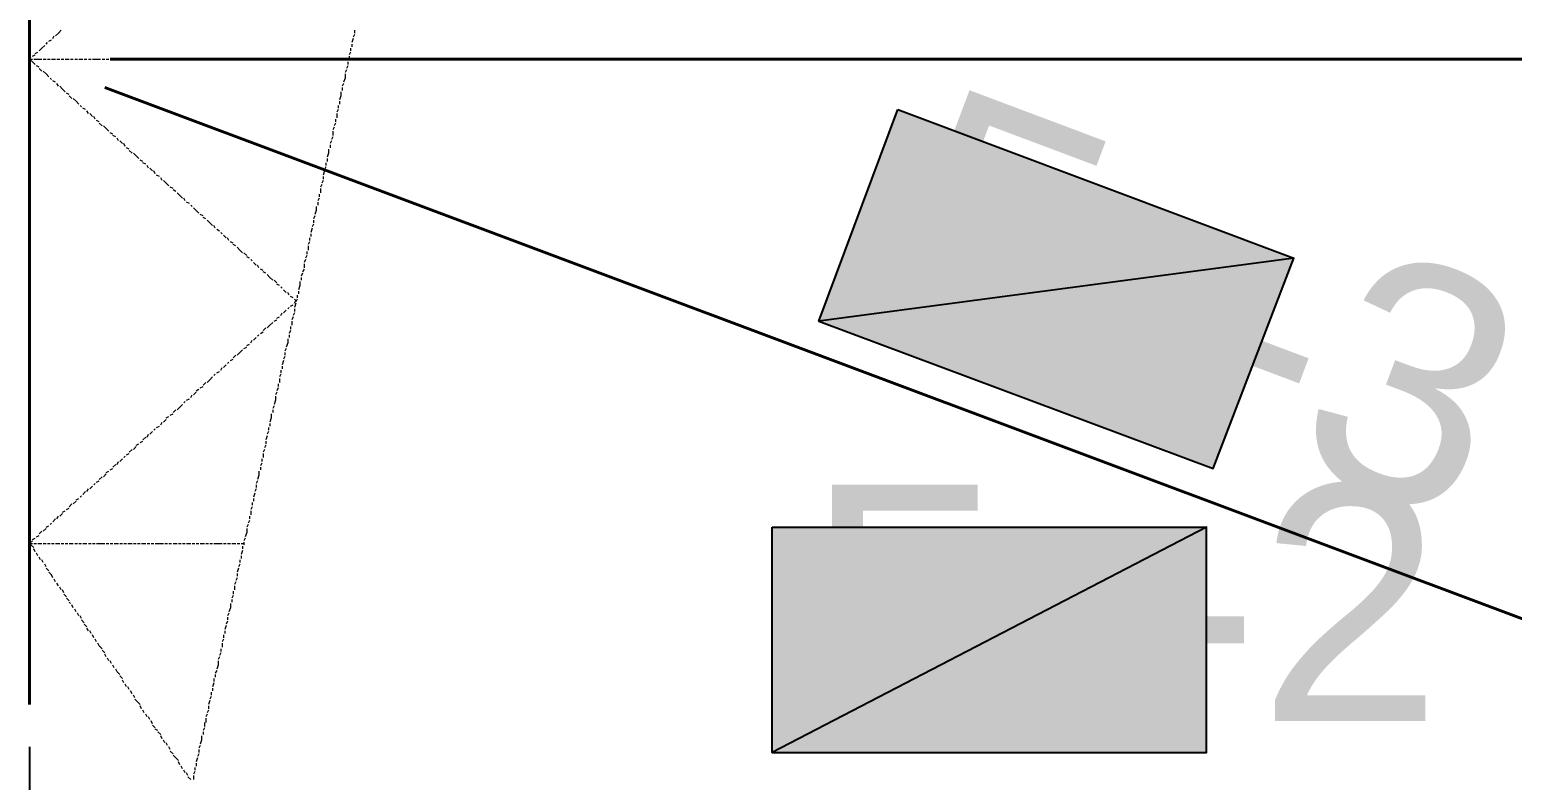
# Model space of a CAD drawing. Extents: x 8 to 21351, y 0 to 420.
# Drawn here: x 15632.59 to 15655.57, y 309.04 to 320.69 of the extents above; entities that cross this region are included whole.
import ezdxf

# ---------------------------------------------------------------- set-up
doc = ezdxf.new("R2010")
doc.units = 0
doc.styles.add('TEYPDFCAD_TEXT', font='arial.ttf')

msp = doc.modelspace()

# ---------------------------------------------------------------- hatches: boundary and pattern name
at = {"true_color": 0xffffff}
h = msp.add_hatch(color=0, dxfattribs=at)
h.paths.add_polyline_path([(15646.048, 319.447), (15652.186, 317.14), (15644.82, 316.166)])
h.paths.add_polyline_path([(15652.186, 317.14), (15644.82, 316.166), (15650.938, 313.88)])
h = msp.add_hatch(color=0, dxfattribs=at)
h.paths.add_polyline_path([(15644.101, 312.97), (15650.832, 312.97), (15644.101, 309.478)])
h.paths.add_polyline_path([(15650.832, 312.97), (15644.101, 309.478), (15650.832, 309.478)])

# ---------------------------------------------------------------- linework, layer by layer
at = {"color": 7, "lineweight": 40}
for p, q in [((15632.586, 397.743), (15632.586, 310.219)), ((15661.33, 320.23), (15633.835, 320.23)), ((15633.75, 319.786), (15661.415, 309.414))]:
    msp.add_line(p, q, dxfattribs=at)
at = {"color": 7, "lineweight": 25}
for p, q in [((15632.586, 333.565), (15632.586, 313.563)), ((15632.586, 312.081), (15632.586, 311.065)), ((15632.586, 309.562), (15632.586, 296.164))]:
    msp.add_line(p, q, dxfattribs=at)
at = {"color": 7, "lineweight": 5}
for p, q in [((15632.586, 320.675), (15632.586, 320.611)), ((15632.586, 320.59), (15632.586, 320.548)), ((15632.586, 320.527), (15632.586, 320.485)), ((15632.586, 320.463), (15632.586, 320.421)), ((15632.84, 320.463), (15632.861, 320.485)), ((15632.882, 320.506), (15632.925, 320.527)), ((15632.946, 320.548), (15632.967, 320.59)), ((15632.988, 320.59), (15633.031, 320.633)), ((15633.031, 320.633), (15633.073, 320.675)), ((15637.603, 320.548), (15637.581, 320.485)), ((15637.581, 320.463), (15637.581, 320.421)), ((15637.624, 320.611), (15637.603, 320.569)), ((15637.624, 320.675), (15637.624, 320.633)), ((15632.586, 320.4), (15632.586, 320.336)), ((15632.586, 320.315), (15632.586, 320.273)), ((15632.586, 320.23), (15632.607, 320.252)), ((15632.586, 320.252), (15632.586, 320.209)), ((15632.586, 320.23), (15632.628, 320.23)), ((15632.628, 320.188), (15632.586, 320.23)), ((15632.628, 320.273), (15632.671, 320.294)), ((15632.65, 320.23), (15632.713, 320.23)), ((15632.671, 320.315), (15632.713, 320.336)), ((15632.713, 320.23), (15632.777, 320.23)), ((15632.734, 320.358), (15632.777, 320.4)), ((15632.777, 320.4), (15632.819, 320.442)), ((15632.798, 320.23), (15632.84, 320.23)), ((15632.861, 320.23), (15632.904, 320.23)), ((15632.925, 320.23), (15632.988, 320.23)), ((15633.009, 320.23), (15633.052, 320.23)), ((15633.073, 320.23), (15633.115, 320.23)), ((15633.136, 320.23), (15633.2, 320.23)), ((15633.221, 320.23), (15633.263, 320.23)), ((15633.285, 320.23), (15633.327, 320.23)), ((15633.348, 320.23), (15633.412, 320.23)), ((15633.433, 320.23), (15633.475, 320.23)), ((15633.496, 320.23), (15633.539, 320.23)), ((15633.56, 320.23), (15633.623, 320.23)), ((15633.623, 320.23), (15633.687, 320.23)), ((15633.708, 320.23), (15633.75, 320.23)), ((15633.771, 320.23), (15633.814, 320.23)), ((15633.835, 320.23), (15633.898, 320.23)), ((15633.92, 320.23), (15633.962, 320.23)), ((15633.983, 320.23), (15634.025, 320.23)), ((15634.047, 320.23), (15634.11, 320.23)), ((15634.131, 320.23), (15634.174, 320.23)), ((15634.195, 320.23), (15634.237, 320.23)), ((15634.258, 320.23), (15634.322, 320.23)), ((15634.343, 320.23), (15634.385, 320.23)), ((15634.406, 320.23), (15634.449, 320.23)), ((15634.47, 320.23), (15634.533, 320.23)), ((15634.533, 320.23), (15634.597, 320.23)), ((15634.618, 320.23), (15634.66, 320.23)), ((15634.682, 320.23), (15634.724, 320.23)), ((15634.745, 320.23), (15634.809, 320.23)), ((15634.83, 320.23), (15634.872, 320.23)), ((15634.893, 320.23), (15634.936, 320.23)), ((15634.957, 320.23), (15635.02, 320.23)), ((15635.041, 320.23), (15635.084, 320.23)), ((15635.105, 320.23), (15635.147, 320.23)), ((15635.168, 320.23), (15635.232, 320.23)), ((15635.253, 320.23), (15635.295, 320.23)), ((15635.317, 320.23), (15635.359, 320.23)), ((15635.38, 320.23), (15635.444, 320.23)), ((15635.444, 320.23), (15635.507, 320.23)), ((15635.528, 320.23), (15635.571, 320.23)), ((15635.592, 320.23), (15635.634, 320.23)), ((15635.655, 320.23), (15635.719, 320.23)), ((15635.74, 320.23), (15635.782, 320.23)), ((15635.803, 320.23), (15635.846, 320.23)), ((15635.867, 320.23), (15635.93, 320.23)), ((15635.952, 320.23), (15635.994, 320.23)), ((15636.015, 320.23), (15636.057, 320.23)), ((15636.079, 320.23), (15636.142, 320.23)), ((15636.163, 320.23), (15636.206, 320.23)), ((15636.227, 320.23), (15636.269, 320.23)), ((15636.29, 320.23), (15636.354, 320.23)), ((15636.354, 320.23), (15636.417, 320.23)), ((15636.438, 320.23), (15636.481, 320.23)), ((15636.502, 320.23), (15636.544, 320.23)), ((15636.565, 320.23), (15636.629, 320.23)), ((15636.65, 320.23), (15636.692, 320.23)), ((15636.714, 320.23), (15636.756, 320.23)), ((15636.777, 320.23), (15636.841, 320.23)), ((15636.862, 320.23), (15636.904, 320.23)), ((15636.925, 320.23), (15636.968, 320.23)), ((15636.989, 320.23), (15637.052, 320.23)), ((15637.073, 320.23), (15637.116, 320.23)), ((15637.137, 320.23), (15637.179, 320.23)), ((15637.2, 320.23), (15637.264, 320.23)), ((15637.264, 320.23), (15637.327, 320.23)), ((15637.349, 320.23), (15637.391, 320.23)), ((15637.412, 320.23), (15637.454, 320.23)), ((15637.476, 320.23), (15637.539, 320.23)), ((15637.56, 320.336), (15637.539, 320.294)), ((15637.539, 320.273), (15637.539, 320.209)), ((15637.56, 320.4), (15637.56, 320.358)), ((15632.586, 320.188), (15632.586, 320.125)), ((15632.586, 320.103), (15632.586, 320.061)), ((15632.586, 320.04), (15632.586, 319.998)), ((15632.671, 320.146), (15632.628, 320.188)), ((15632.734, 320.103), (15632.692, 320.125)), ((15632.777, 320.04), (15632.734, 320.082)), ((15632.84, 319.998), (15632.798, 320.04)), ((15637.497, 320.061), (15637.476, 320.019)), ((15637.518, 320.125), (15637.497, 320.082)), ((15637.518, 320.188), (15637.518, 320.146)), ((15632.586, 319.976), (15632.586, 319.913)), ((15632.586, 319.892), (15632.586, 319.849)), ((15632.586, 319.828), (15632.586, 319.786)), ((15632.882, 319.955), (15632.84, 319.998)), ((15632.925, 319.913), (15632.904, 319.934)), ((15632.988, 319.871), (15632.946, 319.892)), ((15633.031, 319.807), (15633.009, 319.849)), ((15633.094, 319.765), (15633.052, 319.807)), ((15637.454, 319.849), (15637.433, 319.807)), ((15637.433, 319.786), (15637.433, 319.744)), ((15637.476, 319.934), (15637.454, 319.871)), ((15637.476, 319.998), (15637.476, 319.934)), ((15632.586, 319.765), (15632.586, 319.701)), ((15632.586, 319.68), (15632.586, 319.638)), ((15632.586, 319.617), (15632.586, 319.574)), ((15632.586, 319.553), (15632.586, 319.511)), ((15633.136, 319.723), (15633.094, 319.765)), ((15633.2, 319.68), (15633.158, 319.701)), ((15633.242, 319.617), (15633.2, 319.659)), ((15633.306, 319.574), (15633.263, 319.617)), ((15633.348, 319.532), (15633.306, 319.574)), ((15637.412, 319.659), (15637.391, 319.596)), ((15637.391, 319.574), (15637.391, 319.532)), ((15637.412, 319.723), (15637.412, 319.659)), ((15632.586, 319.49), (15632.586, 319.426)), ((15632.586, 319.405), (15632.586, 319.363)), ((15632.586, 319.341), (15632.586, 319.299)), ((15633.39, 319.49), (15633.369, 319.511)), ((15633.454, 319.447), (15633.412, 319.468)), ((15633.496, 319.384), (15633.475, 319.426)), ((15633.56, 319.341), (15633.517, 319.384)), ((15633.602, 319.299), (15633.581, 319.341)), ((15637.37, 319.447), (15637.349, 319.405)), ((15637.349, 319.384), (15637.349, 319.32)), ((15637.37, 319.511), (15637.37, 319.468)), ((15632.586, 319.278), (15632.586, 319.214)), ((15632.586, 319.193), (15632.586, 319.151)), ((15632.586, 319.13), (15632.586, 319.087)), ((15633.666, 319.257), (15633.623, 319.278)), ((15633.708, 319.193), (15633.666, 319.236)), ((15633.771, 319.151), (15633.729, 319.193)), ((15633.814, 319.109), (15633.771, 319.151)), ((15633.877, 319.066), (15633.835, 319.087)), ((15637.306, 319.172), (15637.285, 319.13)), ((15637.285, 319.109), (15637.285, 319.045)), ((15637.327, 319.236), (15637.306, 319.193)), ((15637.327, 319.299), (15637.327, 319.257)), ((15632.586, 319.066), (15632.586, 319.003)), ((15632.586, 318.982), (15632.586, 318.939)), ((15632.586, 318.918), (15632.586, 318.876)), ((15632.586, 318.855), (15632.586, 318.791)), ((15633.92, 319.024), (15633.877, 319.045)), ((15633.962, 318.961), (15633.941, 319.003)), ((15634.025, 318.918), (15633.983, 318.961)), ((15634.068, 318.876), (15634.047, 318.918)), ((15634.131, 318.834), (15634.089, 318.855)), ((15637.264, 318.961), (15637.243, 318.918)), ((15637.243, 318.897), (15637.243, 318.855)), ((15637.285, 319.024), (15637.264, 318.982)), ((15632.586, 318.77), (15632.586, 318.728)), ((15632.586, 318.706), (15632.586, 318.664)), ((15632.586, 318.643), (15632.586, 318.601)), ((15634.174, 318.77), (15634.131, 318.812)), ((15634.237, 318.728), (15634.195, 318.77)), ((15634.279, 318.685), (15634.237, 318.728)), ((15634.343, 318.643), (15634.301, 318.664)), ((15634.385, 318.601), (15634.343, 318.622)), ((15637.179, 318.622), (15637.179, 318.579)), ((15637.222, 318.77), (15637.2, 318.706)), ((15637.2, 318.685), (15637.2, 318.643)), ((15637.222, 318.834), (15637.222, 318.77)), ((15632.586, 318.579), (15632.586, 318.516)), ((15632.586, 318.495), (15632.586, 318.452)), ((15632.586, 318.431), (15632.586, 318.389)), ((15634.428, 318.537), (15634.406, 318.579)), ((15634.491, 318.495), (15634.449, 318.537)), ((15634.533, 318.452), (15634.512, 318.495)), ((15634.597, 318.41), (15634.555, 318.431)), ((15637.158, 318.495), (15637.137, 318.431)), ((15637.137, 318.41), (15637.137, 318.368)), ((15637.179, 318.558), (15637.158, 318.516)), ((15632.586, 318.368), (15632.586, 318.304)), ((15632.586, 318.283), (15632.586, 318.241)), ((15632.586, 318.22), (15632.586, 318.177)), ((15634.639, 318.347), (15634.618, 318.389)), ((15634.703, 318.304), (15634.66, 318.347)), ((15634.745, 318.262), (15634.703, 318.304)), ((15634.809, 318.22), (15634.766, 318.241)), ((15634.851, 318.177), (15634.809, 318.199)), ((15637.116, 318.283), (15637.095, 318.241)), ((15637.095, 318.22), (15637.095, 318.156)), ((15637.137, 318.347), (15637.116, 318.304)), ((15632.586, 318.156), (15632.586, 318.093)), ((15632.586, 318.072), (15632.586, 318.029)), ((15632.586, 318.008), (15632.586, 317.966)), ((15632.586, 317.944), (15632.586, 317.881)), ((15634.914, 318.114), (15634.872, 318.156)), ((15634.957, 318.072), (15634.914, 318.114)), ((15634.999, 318.029), (15634.978, 318.072)), ((15635.063, 317.987), (15635.02, 318.008)), ((15635.105, 317.944), (15635.084, 317.966)), ((15637.031, 317.944), (15637.031, 317.881)), ((15637.073, 318.072), (15637.052, 318.029)), ((15637.052, 318.008), (15637.052, 317.966)), ((15637.073, 318.135), (15637.073, 318.093)), ((15632.586, 317.86), (15632.586, 317.817)), ((15632.586, 317.796), (15632.586, 317.754)), ((15632.586, 317.733), (15632.586, 317.69)), ((15635.168, 317.881), (15635.126, 317.923)), ((15635.211, 317.839), (15635.168, 317.881)), ((15635.274, 317.796), (15635.232, 317.817)), ((15635.317, 317.754), (15635.274, 317.775)), ((15635.38, 317.69), (15635.338, 317.733)), ((15637.01, 317.796), (15636.989, 317.754)), ((15636.989, 317.733), (15636.989, 317.69)), ((15637.031, 317.881), (15637.01, 317.817)), ((15632.586, 317.669), (15632.586, 317.606)), ((15632.586, 317.585), (15632.586, 317.542)), ((15632.586, 317.521), (15632.586, 317.479)), ((15635.422, 317.648), (15635.38, 317.69)), ((15635.465, 317.606), (15635.444, 317.648)), ((15635.528, 317.563), (15635.486, 317.585)), ((15635.571, 317.521), (15635.549, 317.542)), ((15635.634, 317.458), (15635.592, 317.5)), ((15636.968, 317.606), (15636.946, 317.542)), ((15636.946, 317.521), (15636.946, 317.479)), ((15636.989, 317.669), (15636.968, 317.627)), ((15632.586, 317.458), (15632.586, 317.394)), ((15632.586, 317.373), (15632.586, 317.331)), ((15632.586, 317.31), (15632.586, 317.267)), ((15632.586, 317.246), (15632.586, 317.183)), ((15635.676, 317.415), (15635.655, 317.458)), ((15635.74, 317.373), (15635.698, 317.394)), ((15635.782, 317.331), (15635.74, 317.352)), ((15635.846, 317.267), (15635.803, 317.31)), ((15635.888, 317.225), (15635.846, 317.267)), ((15636.883, 317.246), (15636.883, 317.204)), ((15636.925, 317.394), (15636.904, 317.352)), ((15636.904, 317.331), (15636.904, 317.267)), ((15636.925, 317.458), (15636.925, 317.415)), ((15632.586, 317.161), (15632.586, 317.119)), ((15632.586, 317.098), (15632.586, 317.055)), ((15632.586, 317.034), (15632.586, 316.971)), ((15635.952, 317.183), (15635.909, 317.225)), ((15635.994, 317.14), (15635.952, 317.161)), ((15636.036, 317.098), (15636.015, 317.119)), ((15636.1, 317.034), (15636.057, 317.077)), ((15636.142, 316.992), (15636.121, 317.034)), ((15636.862, 317.119), (15636.841, 317.077)), ((15636.841, 317.055), (15636.841, 316.992)), ((15636.883, 317.183), (15636.862, 317.14)), ((15632.586, 316.95), (15632.586, 316.907)), ((15632.586, 316.886), (15632.586, 316.844)), ((15632.586, 316.823), (15632.586, 316.78)), ((15636.206, 316.95), (15636.163, 316.971)), ((15636.248, 316.907), (15636.206, 316.928)), ((15636.311, 316.844), (15636.269, 316.886)), ((15636.354, 316.801), (15636.311, 316.844)), ((15636.417, 316.759), (15636.375, 316.801)), ((15636.819, 316.907), (15636.798, 316.865)), ((15636.798, 316.844), (15636.798, 316.801)), ((15636.841, 316.971), (15636.819, 316.928)), ((15632.586, 316.759), (15632.586, 316.696)), ((15632.586, 316.675), (15632.586, 316.632)), ((15632.586, 316.611), (15632.586, 316.569)), ((15636.46, 316.717), (15636.417, 316.738)), ((15636.502, 316.675), (15636.481, 316.696)), ((15636.565, 316.611), (15636.523, 316.653)), ((15636.608, 316.569), (15636.587, 316.611)), ((15636.735, 316.569), (15636.735, 316.526)), ((15636.777, 316.717), (15636.756, 316.653)), ((15636.756, 316.632), (15636.756, 316.59)), ((15636.777, 316.78), (15636.777, 316.717)), ((15632.586, 316.548), (15632.586, 316.484)), ((15632.586, 316.463), (15632.586, 316.42)), ((15632.586, 316.399), (15632.586, 316.357)), ((15632.586, 316.336), (15632.586, 316.272)), ((15636.523, 316.293), (15636.565, 316.336)), ((15636.587, 316.357), (15636.608, 316.378)), ((15636.671, 316.526), (15636.629, 316.548)), ((15636.629, 316.399), (15636.671, 316.42)), ((15636.714, 316.484), (15636.692, 316.505)), ((15636.692, 316.442), (15636.714, 316.484)), ((15636.714, 316.442), (15636.692, 316.378)), ((15636.692, 316.357), (15636.692, 316.315)), ((15636.735, 316.505), (15636.714, 316.463)), ((15632.586, 316.251), (15632.586, 316.209)), ((15632.586, 316.188), (15632.586, 316.145)), ((15632.586, 316.124), (15632.586, 316.061)), ((15636.269, 316.061), (15636.311, 316.103)), ((15636.311, 316.103), (15636.354, 316.145)), ((15636.375, 316.166), (15636.417, 316.188)), ((15636.417, 316.209), (15636.46, 316.23)), ((15636.481, 316.251), (15636.502, 316.293)), ((15636.671, 316.23), (15636.65, 316.188)), ((15636.65, 316.166), (15636.65, 316.103)), ((15636.692, 316.293), (15636.671, 316.251)), ((15632.586, 316.039), (15632.586, 315.997)), ((15632.586, 315.976), (15632.586, 315.934)), ((15632.586, 315.913), (15632.586, 315.87)), ((15636.015, 315.828), (15636.036, 315.87)), ((15636.057, 315.87), (15636.1, 315.913)), ((15636.121, 315.934), (15636.142, 315.955)), ((15636.163, 315.976), (15636.206, 315.997)), ((15636.206, 316.018), (15636.248, 316.061)), ((15636.587, 315.891), (15636.587, 315.828)), ((15636.629, 316.018), (15636.608, 315.976)), ((15636.608, 315.955), (15636.608, 315.913)), ((15636.629, 316.082), (15636.629, 316.039)), ((15632.586, 315.849), (15632.586, 315.786)), ((15632.586, 315.764), (15632.586, 315.722)), ((15632.586, 315.701), (15632.586, 315.658)), ((15632.586, 315.637), (15632.586, 315.574)), ((15635.74, 315.595), (15635.782, 315.637)), ((15635.803, 315.637), (15635.846, 315.68)), ((15635.846, 315.68), (15635.888, 315.722)), ((15635.909, 315.743), (15635.952, 315.764)), ((15635.952, 315.786), (15635.994, 315.807)), ((15636.565, 315.743), (15636.544, 315.701)), ((15636.544, 315.68), (15636.544, 315.637)), ((15636.587, 315.828), (15636.565, 315.764)), ((15632.586, 315.553), (15632.586, 315.51)), ((15632.586, 315.489), (15632.586, 315.447)), ((15632.586, 315.426), (15632.586, 315.362)), ((15635.549, 315.404), (15635.571, 315.447)), ((15635.592, 315.447), (15635.634, 315.489)), ((15635.655, 315.51), (15635.676, 315.531)), ((15635.698, 315.553), (15635.74, 315.574)), ((15636.481, 315.404), (15636.481, 315.362)), ((15636.523, 315.553), (15636.502, 315.489)), ((15636.502, 315.468), (15636.502, 315.426)), ((15636.544, 315.616), (15636.523, 315.574)), ((15632.586, 315.341), (15632.586, 315.299)), ((15632.586, 315.277), (15632.586, 315.235)), ((15632.586, 315.214), (15632.586, 315.151)), ((15635.274, 315.172), (15635.317, 315.214)), ((15635.338, 315.214), (15635.38, 315.256)), ((15635.38, 315.256), (15635.422, 315.299)), ((15635.444, 315.32), (15635.465, 315.341)), ((15635.486, 315.362), (15635.528, 315.383)), ((15636.438, 315.193), (15636.438, 315.151)), ((15636.481, 315.341), (15636.46, 315.299)), ((15636.46, 315.277), (15636.46, 315.214)), ((15632.586, 315.129), (15632.586, 315.087)), ((15632.586, 315.066), (15632.586, 315.024)), ((15632.586, 315.002), (15632.586, 314.96)), ((15635.02, 314.939), (15635.063, 314.96)), ((15635.084, 314.981), (15635.105, 315.024)), ((15635.126, 315.024), (15635.168, 315.066)), ((15635.168, 315.087), (15635.211, 315.108)), ((15635.232, 315.129), (15635.274, 315.151)), ((15636.417, 315.066), (15636.396, 315.024)), ((15636.396, 315.002), (15636.396, 314.939)), ((15636.438, 315.129), (15636.417, 315.087)), ((15632.586, 314.939), (15632.586, 314.875)), ((15632.586, 314.854), (15632.586, 314.812)), ((15632.586, 314.791), (15632.586, 314.748)), ((15632.586, 314.727), (15632.586, 314.664)), ((15634.766, 314.706), (15634.809, 314.727)), ((15634.809, 314.748), (15634.851, 314.791)), ((15634.872, 314.791), (15634.914, 314.833)), ((15634.914, 314.833), (15634.957, 314.875)), ((15634.978, 314.896), (15634.999, 314.918)), ((15636.333, 314.727), (15636.333, 314.664)), ((15636.375, 314.854), (15636.354, 314.812)), ((15636.354, 314.791), (15636.354, 314.748)), ((15636.396, 314.939), (15636.375, 314.875)), ((15632.586, 314.642), (15632.586, 314.6)), ((15632.586, 314.579), (15632.586, 314.537)), ((15632.586, 314.515), (15632.586, 314.452)), ((15634.512, 314.473), (15634.533, 314.494)), ((15634.555, 314.515), (15634.597, 314.537)), ((15634.618, 314.558), (15634.639, 314.6)), ((15634.66, 314.6), (15634.703, 314.642)), ((15634.703, 314.664), (15634.745, 314.685)), ((15636.29, 314.515), (15636.29, 314.473)), ((15636.333, 314.664), (15636.311, 314.6)), ((15636.311, 314.579), (15636.311, 314.537)), ((15632.586, 314.431), (15632.586, 314.389)), ((15632.586, 314.367), (15632.586, 314.325)), ((15632.586, 314.304), (15632.586, 314.24)), ((15634.237, 314.24), (15634.279, 314.262)), ((15634.301, 314.283), (15634.343, 314.304)), ((15634.343, 314.325), (15634.385, 314.367)), ((15634.406, 314.367), (15634.428, 314.41)), ((15634.449, 314.41), (15634.491, 314.452)), ((15636.269, 314.389), (15636.248, 314.325)), ((15636.248, 314.304), (15636.248, 314.262)), ((15636.29, 314.452), (15636.269, 314.41)), ((15632.586, 314.24), (15632.586, 314.177)), ((15632.586, 314.156), (15632.586, 314.113)), ((15632.586, 314.092), (15632.586, 314.05)), ((15632.586, 314.029), (15632.586, 313.965)), ((15633.983, 313.986), (15634.025, 314.029)), ((15634.047, 314.05), (15634.068, 314.071)), ((15634.089, 314.092), (15634.131, 314.113)), ((15634.131, 314.134), (15634.174, 314.177)), ((15634.195, 314.177), (15634.237, 314.219)), ((15636.184, 314.029), (15636.184, 313.986)), ((15636.227, 314.177), (15636.206, 314.134)), ((15636.206, 314.113), (15636.206, 314.05)), ((15636.248, 314.24), (15636.227, 314.198)), ((15632.586, 313.944), (15632.586, 313.902)), ((15632.586, 313.88), (15632.586, 313.838)), ((15632.586, 313.817), (15632.586, 313.753)), ((15633.729, 313.753), (15633.771, 313.796)), ((15633.771, 313.817), (15633.814, 313.838)), ((15633.835, 313.859), (15633.877, 313.88)), ((15633.877, 313.902), (15633.92, 313.944)), ((15633.941, 313.944), (15633.962, 313.986)), ((15636.142, 313.838), (15636.142, 313.775)), ((15636.184, 313.965), (15636.163, 313.923)), ((15636.163, 313.902), (15636.163, 313.859)), ((15632.586, 313.732), (15632.586, 313.69)), ((15632.586, 313.669), (15632.586, 313.627)), ((15632.586, 313.605), (15632.586, 313.542)), ((15633.475, 313.521), (15633.496, 313.563)), ((15633.517, 313.563), (15633.56, 313.605)), ((15633.581, 313.627), (15633.602, 313.648)), ((15633.623, 313.669), (15633.666, 313.69)), ((15633.666, 313.711), (15633.708, 313.753)), ((15636.1, 313.563), (15636.079, 313.521)), ((15636.121, 313.69), (15636.1, 313.648)), ((15636.1, 313.627), (15636.1, 313.584)), ((15636.142, 313.775), (15636.121, 313.711)), ((15632.586, 313.521), (15632.586, 313.478)), ((15632.586, 313.457), (15632.586, 313.415)), ((15632.586, 313.394), (15632.586, 313.33)), ((15633.263, 313.33), (15633.306, 313.372)), ((15633.306, 313.394), (15633.348, 313.415)), ((15633.369, 313.436), (15633.39, 313.457)), ((15633.412, 313.478), (15633.454, 313.521)), ((15636.036, 313.351), (15636.036, 313.309)), ((15636.079, 313.5), (15636.057, 313.436)), ((15636.057, 313.415), (15636.057, 313.372)), ((15632.586, 313.33), (15632.586, 313.267)), ((15632.586, 313.245), (15632.586, 313.203)), ((15632.586, 313.182), (15632.586, 313.14)), ((15632.586, 313.118), (15632.586, 313.055)), ((15633.009, 313.097), (15633.031, 313.14)), ((15633.052, 313.14), (15633.094, 313.182)), ((15633.094, 313.203), (15633.136, 313.224)), ((15633.158, 313.245), (15633.2, 313.267)), ((15633.2, 313.288), (15633.242, 313.33)), ((15635.994, 313.14), (15635.994, 313.097)), ((15636.036, 313.288), (15636.015, 313.245)), ((15636.015, 313.224), (15636.015, 313.161)), ((15632.586, 313.034), (15632.586, 312.991)), ((15632.586, 312.97), (15632.586, 312.928)), ((15632.586, 312.907), (15632.586, 312.843)), ((15632.734, 312.865), (15632.777, 312.907)), ((15632.798, 312.907), (15632.84, 312.949)), ((15632.84, 312.97), (15632.882, 312.991)), ((15632.904, 313.013), (15632.925, 313.034)), ((15632.946, 313.055), (15632.988, 313.097)), ((15635.952, 312.886), (15635.93, 312.822)), ((15635.973, 313.013), (15635.952, 312.97)), ((15635.952, 312.949), (15635.952, 312.886)), ((15635.994, 313.076), (15635.973, 313.034)), ((15632.586, 312.822), (15632.586, 312.78)), ((15632.586, 312.716), (15632.628, 312.759)), ((15632.586, 312.759), (15632.586, 312.716)), ((15632.607, 312.695), (15632.586, 312.716)), ((15632.586, 312.716), (15632.628, 312.716)), ((15632.65, 312.653), (15632.607, 312.695)), ((15632.628, 312.78), (15632.671, 312.801)), ((15632.65, 312.716), (15632.692, 312.716)), ((15632.692, 312.822), (15632.734, 312.843)), ((15632.713, 312.716), (15632.777, 312.716)), ((15632.798, 312.716), (15632.84, 312.716)), ((15632.861, 312.716), (15632.904, 312.716)), ((15632.925, 312.716), (15632.967, 312.716)), ((15632.988, 312.716), (15633.052, 312.716)), ((15633.073, 312.716), (15633.115, 312.716)), ((15633.136, 312.716), (15633.179, 312.716)), ((15633.2, 312.716), (15633.263, 312.716)), ((15633.285, 312.716), (15633.327, 312.716)), ((15633.348, 312.716), (15633.39, 312.716)), ((15633.412, 312.716), (15633.475, 312.716)), ((15633.496, 312.716), (15633.539, 312.716)), ((15633.56, 312.716), (15633.602, 312.716)), ((15633.623, 312.716), (15633.687, 312.716)), ((15633.687, 312.716), (15633.75, 312.716)), ((15633.771, 312.716), (15633.814, 312.716)), ((15633.835, 312.716), (15633.877, 312.716)), ((15633.898, 312.716), (15633.962, 312.716)), ((15633.983, 312.716), (15634.025, 312.716)), ((15634.047, 312.716), (15634.089, 312.716)), ((15634.11, 312.716), (15634.174, 312.716)), ((15634.195, 312.716), (15634.237, 312.716)), ((15634.258, 312.716), (15634.301, 312.716)), ((15634.322, 312.716), (15634.385, 312.716)), ((15634.406, 312.716), (15634.449, 312.716)), ((15634.47, 312.716), (15634.512, 312.716)), ((15634.533, 312.716), (15634.597, 312.716)), ((15634.597, 312.716), (15634.66, 312.716)), ((15634.682, 312.716), (15634.724, 312.716)), ((15634.745, 312.716), (15634.787, 312.716)), ((15634.809, 312.716), (15634.872, 312.716)), ((15634.893, 312.716), (15634.936, 312.716)), ((15634.957, 312.716), (15634.999, 312.716)), ((15635.02, 312.716), (15635.084, 312.716)), ((15635.105, 312.716), (15635.147, 312.716)), ((15635.168, 312.716), (15635.211, 312.716)), ((15635.232, 312.716), (15635.295, 312.716)), ((15635.317, 312.716), (15635.359, 312.716)), ((15635.38, 312.716), (15635.422, 312.716)), ((15635.444, 312.716), (15635.507, 312.716)), ((15635.507, 312.716), (15635.571, 312.716)), ((15635.592, 312.716), (15635.634, 312.716)), ((15635.655, 312.716), (15635.698, 312.716)), ((15635.719, 312.716), (15635.782, 312.716)), ((15635.803, 312.716), (15635.846, 312.716)), ((15635.867, 312.716), (15635.909, 312.716)), ((15635.888, 312.674), (15635.888, 312.632)), ((15635.93, 312.801), (15635.909, 312.759)), ((15635.909, 312.738), (15635.909, 312.695)), ((15632.671, 312.589), (15632.65, 312.632)), ((15632.713, 312.526), (15632.692, 312.568)), ((15632.755, 312.462), (15632.734, 312.505)), ((15632.798, 312.42), (15632.777, 312.462)), ((15635.846, 312.462), (15635.846, 312.42)), ((15635.888, 312.61), (15635.867, 312.547)), ((15635.867, 312.526), (15635.867, 312.483)), ((15632.84, 312.356), (15632.819, 312.399)), ((15632.882, 312.293), (15632.84, 312.335)), ((15632.925, 312.229), (15632.882, 312.272)), ((15632.946, 312.187), (15632.925, 312.229)), ((15635.803, 312.187), (15635.782, 312.145)), ((15635.825, 312.335), (15635.803, 312.272)), ((15635.803, 312.251), (15635.803, 312.208)), ((15635.846, 312.399), (15635.825, 312.356)), ((15632.988, 312.124), (15632.967, 312.166)), ((15633.031, 312.06), (15633.009, 312.103)), ((15633.073, 311.997), (15633.052, 312.039)), ((15633.115, 311.954), (15633.094, 311.997)), ((15635.74, 311.976), (15635.74, 311.933)), ((15635.782, 312.124), (15635.761, 312.081)), ((15635.761, 312.06), (15635.761, 311.997)), ((15633.158, 311.891), (15633.115, 311.933)), ((15633.2, 311.827), (15633.158, 311.87)), ((15633.221, 311.785), (15633.2, 311.806)), ((15633.263, 311.721), (15633.242, 311.764)), ((15635.698, 311.785), (15635.698, 311.721)), ((15635.74, 311.912), (15635.719, 311.87)), ((15635.719, 311.849), (15635.719, 311.806)), ((15633.306, 311.658), (15633.285, 311.7)), ((15633.348, 311.594), (15633.327, 311.637)), ((15633.39, 311.552), (15633.369, 311.594)), ((15633.433, 311.489), (15633.39, 311.531)), ((15635.655, 311.51), (15635.634, 311.467)), ((15635.676, 311.637), (15635.655, 311.594)), ((15635.655, 311.573), (15635.655, 311.531)), ((15635.698, 311.721), (15635.676, 311.658)), ((15633.475, 311.425), (15633.433, 311.467)), ((15633.496, 311.362), (15633.475, 311.404)), ((15633.539, 311.319), (15633.517, 311.362)), ((15633.581, 311.256), (15633.56, 311.298)), ((15635.592, 311.298), (15635.592, 311.256)), ((15635.634, 311.446), (15635.613, 311.383)), ((15635.613, 311.362), (15635.613, 311.319)), ((15633.623, 311.192), (15633.602, 311.235)), ((15633.666, 311.129), (15633.644, 311.171)), ((15633.708, 311.086), (15633.666, 311.129)), ((15633.75, 311.023), (15633.708, 311.065)), ((15635.549, 311.086), (15635.549, 311.044)), ((15635.592, 311.235), (15635.571, 311.192)), ((15635.571, 311.171), (15635.571, 311.108)), ((15633.771, 310.959), (15633.75, 311.002)), ((15633.814, 310.896), (15633.793, 310.938)), ((15633.856, 310.854), (15633.835, 310.896)), ((15633.898, 310.79), (15633.877, 310.832)), ((15635.507, 310.832), (15635.486, 310.769)), ((15635.528, 310.959), (15635.507, 310.917)), ((15635.507, 310.896), (15635.507, 310.832)), ((15635.549, 311.023), (15635.528, 310.981)), ((15633.941, 310.727), (15633.92, 310.769)), ((15633.983, 310.684), (15633.941, 310.727)), ((15634.025, 310.621), (15633.983, 310.663)), ((15634.047, 310.557), (15634.025, 310.6)), ((15635.444, 310.621), (15635.444, 310.579)), ((15635.486, 310.748), (15635.465, 310.705)), ((15635.465, 310.684), (15635.465, 310.642)), ((15634.089, 310.494), (15634.068, 310.536)), ((15634.131, 310.452), (15634.11, 310.494)), ((15634.174, 310.388), (15634.152, 310.43)), ((15634.216, 310.324), (15634.195, 310.367)), ((15635.401, 310.346), (15635.38, 310.303)), ((15635.401, 310.409), (15635.401, 310.367)), ((15635.444, 310.557), (15635.422, 310.494)), ((15635.422, 310.473), (15635.422, 310.43)), ((15634.258, 310.261), (15634.216, 310.303)), ((15634.301, 310.219), (15634.258, 310.261)), ((15634.322, 310.155), (15634.301, 310.197)), ((15634.364, 310.092), (15634.343, 310.134)), ((15635.359, 310.134), (15635.338, 310.092)), ((15635.38, 310.282), (15635.359, 310.219)), ((15635.359, 310.197), (15635.359, 310.155)), ((15634.406, 310.028), (15634.385, 310.07)), ((15634.449, 309.986), (15634.428, 310.028)), ((15634.491, 309.922), (15634.47, 309.965)), ((15634.533, 309.859), (15634.491, 309.901)), ((15635.295, 309.943), (15635.295, 309.88)), ((15635.338, 310.07), (15635.317, 310.028)), ((15635.317, 310.007), (15635.317, 309.943)), ((15634.576, 309.817), (15634.533, 309.838)), ((15634.618, 309.753), (15634.576, 309.795)), ((15634.639, 309.69), (15634.618, 309.732)), ((15634.682, 309.626), (15634.66, 309.668)), ((15635.253, 309.668), (15635.232, 309.605)), ((15635.253, 309.732), (15635.253, 309.668)), ((15635.295, 309.859), (15635.274, 309.817)), ((15635.274, 309.795), (15635.274, 309.753)), ((15634.724, 309.584), (15634.703, 309.626)), ((15634.766, 309.52), (15634.745, 309.562)), ((15634.809, 309.457), (15634.766, 309.499)), ((15634.851, 309.393), (15634.809, 309.435)), ((15635.211, 309.457), (15635.19, 309.414)), ((15635.232, 309.584), (15635.211, 309.541)), ((15635.211, 309.52), (15635.211, 309.478)), ((15634.893, 309.351), (15634.851, 309.393)), ((15634.914, 309.287), (15634.893, 309.33)), ((15634.957, 309.224), (15634.936, 309.266)), ((15634.999, 309.16), (15634.978, 309.203)), ((15635.147, 309.245), (15635.147, 309.203)), ((15635.19, 309.393), (15635.168, 309.33)), ((15635.168, 309.308), (15635.168, 309.266)), ((15635.041, 309.118), (15635.02, 309.16)), ((15635.084, 309.055), (15635.041, 309.097)), ((15635.147, 309.182), (15635.126, 309.139)), ((15635.126, 309.118), (15635.126, 309.055))]:
    msp.add_line(p, q, dxfattribs=at)
at = {"color": 0, "lineweight": 0, "true_color": 0xffffff}
for p, q in [((15644.82, 316.166), (15650.938, 313.88)), ((15644.101, 309.478), (15650.832, 309.478))]:
    msp.add_line(p, q, dxfattribs=at)
at = {"color": 0, "true_color": 0xffffff}
for points in [[(15646.048, 319.447), (15652.186, 317.14), (15644.82, 316.166)], [(15652.186, 317.14), (15644.82, 316.166), (15650.938, 313.88)], [(15644.101, 312.97), (15650.832, 312.97), (15644.101, 309.478)], [(15650.832, 312.97), (15644.101, 309.478), (15650.832, 309.478)]]:
    msp.add_lwpolyline(points, close=True, dxfattribs=at)

# ---------------------------------------------------------------- texts
at = {"color": 7, "style": 'TEYPDFCAD_TEXT'}
msp.add_text('Гс-3', height=3.6618, rotation=-20.5829, dxfattribs=at).set_placement((15645.477, 316.463))
msp.add_text('Гс-2', height=3.6618, dxfattribs=at).set_placement((15644.609, 309.965))

doc.saveas('drawing.dxf')
